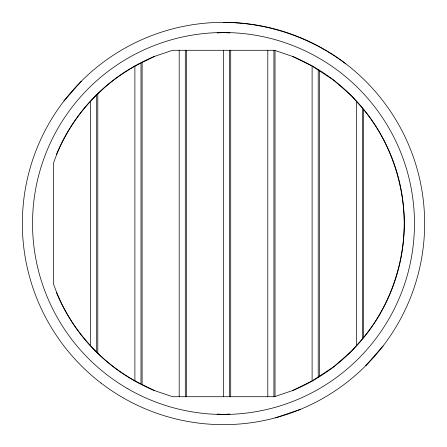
<?xml version="1.0" encoding="UTF-8"?>
<svg xmlns="http://www.w3.org/2000/svg" width="447" height="447" viewBox="0 0 447 447"><rect width="100%" height="100%" fill="white"/><g stroke="black" fill="none" stroke-linecap="round" stroke-linejoin="round"><path stroke-width="0.67" d="M140.392 63.351C100.117 83.734 68.134 120.383 53.5 163.099L53.5 283.901C68.134 326.617 100.117 363.266 140.392 383.649M63.915 101.05L81.265 81.265M356.298 345.665L351.331 351.331L333.551 366.92L312.107 380.939L312.107 66.061L333.551 80.08L351.331 95.669L356.298 101.335M365.735 365.735L383.085 345.95M312.017 66.016L292.684 56.478L274.424 50.282L172.576 50.282L154.316 56.478L141.001 63.049L141.001 383.951L154.316 390.522L172.576 396.718L274.424 396.718L292.684 390.522L312.017 380.984M275.559 417.794L300.479 409.34M217.136 32.949L223.5 32.536L229.864 32.949M229.864 414.051L223.5 414.464L217.136 414.051M223.5 22.35C267.468 22.646 310.894 37.386 345.95 63.915M363.629 109.688L363.629 337.312M362.523 108.431L362.523 338.569M319.326 70.57L319.326 376.43M318.219 69.833L318.219 377.167M275.022 50.483L275.022 396.517M273.916 50.282L273.916 396.718M267.803 50.282L267.803 396.718M230.713 50.282L230.713 396.718M229.613 50.282L229.613 396.718M223.5 50.282L223.5 396.718M186.41 50.282L186.41 396.718M185.309 50.282L185.309 396.718M179.197 50.282L179.197 396.718M142.107 62.502L142.107 384.498M134.893 66.061L134.893 380.939M97.804 93.797L97.804 353.203M96.697 94.764L96.697 352.236M90.59 101.463L90.59 345.537M292.684 56.478A180.778 180.778 0 0 1 292.684 390.522M154.316 390.522A180.778 180.778 0 0 1 56.478 292.684M56.478 154.316A180.778 180.778 0 0 1 154.316 56.478M404.278 223.5C403.892 268.194 387.197 312.894 356.41 345.537L356.41 101.463C387.197 134.106 403.892 178.806 404.278 223.5M101.05 383.085A201.15 201.15 0 0 0 422.929 249.756A201.15 201.15 0 0 0 146.521 37.66A201.15 201.15 0 0 0 101.05 383.085M128.015 388.879A190.964 190.964 0 0 0 414.464 223.5A190.964 190.964 0 0 0 128.015 58.121A190.964 190.964 0 0 0 128.015 388.879"/></g></svg>
